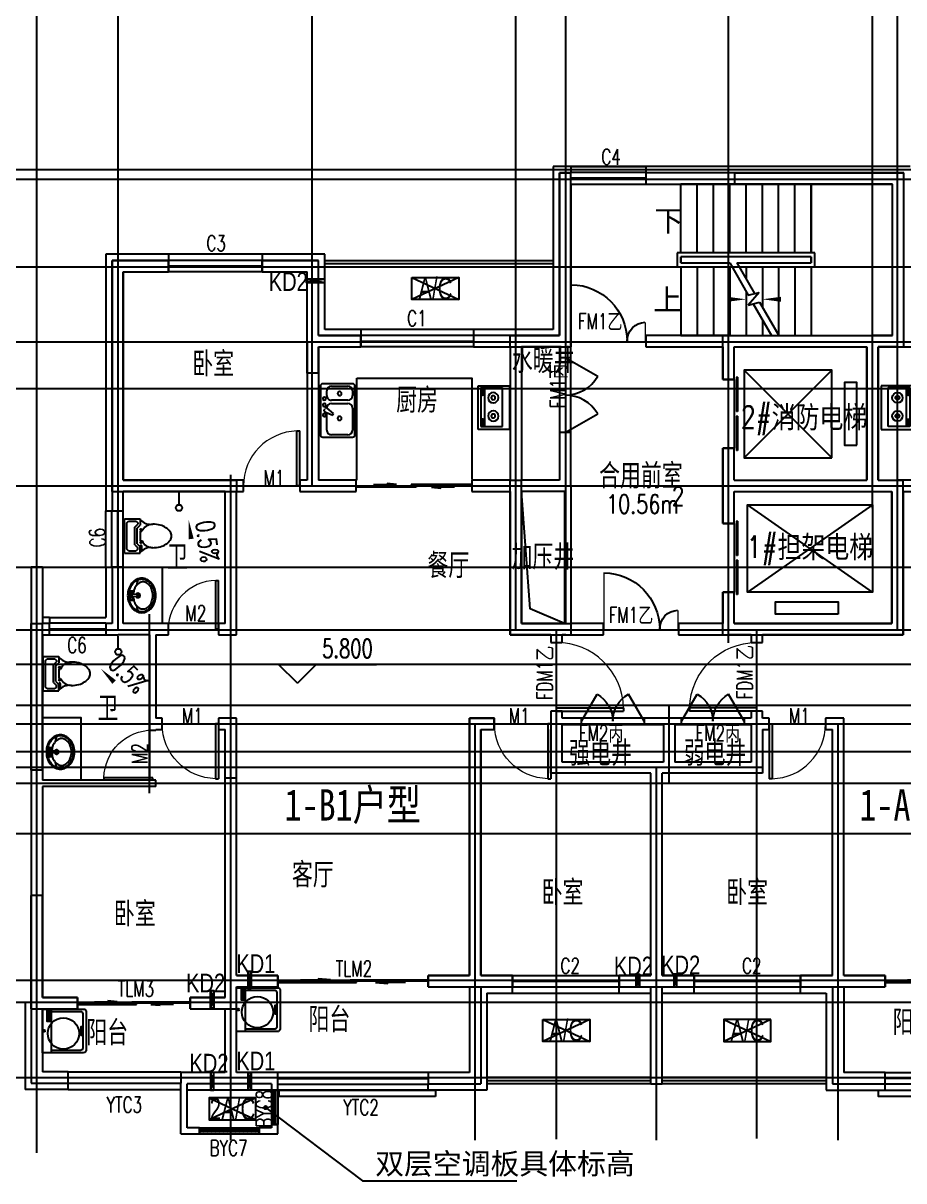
# Model space of a CAD drawing. Header units: metres. Extents: x -2059701 to -1976317, y -1316185 to -1264697.
# Drawn here: x -2013789 to -1999719, y -1301675 to -1283186 of the extents above; entities that cross this region are included whole.
import ezdxf
from ezdxf.enums import TextEntityAlignment as Align

# ---------------------------------------------------------------- set-up
doc = ezdxf.new("R2010")
doc.units = ezdxf.units.M
for name, color, linetype in [('A-ANNO-IDEN-TEXT', 7, 'Continuous'), ('A-ANNO-TEXT', 7, 'Continuous'), ('A-FLOR-HRAL', 7, 'Continuous'), ('A-FLOR-IDEN', 7, 'Continuous'), ('A-FLOR-SPCL', 7, 'Continuous'), ('DIM_ELEV', 7, 'Continuous'), ('DIM_LEAD', 7, 'Continuous'), ('DIM_SYMB', 7, 'Continuous'), ('DOTE', 7, 'Continuous'), ('PUB_TEXT', 7, 'Continuous'), ('STAIR', 7, 'Continuous'), ('SURFACE', 7, 'Continuous'), ('WALL', 7, 'Continuous'), ('WINDOW', 7, 'Continuous'), ('门窗编号', 7, 'Continuous')]:
    doc.layers.add(name, color=color, linetype=linetype)
doc.styles.add('_HZTXT', font='txt.shx')
doc.styles.add('_TCH_AXIS', font='COMPLEX')
doc.styles.add('_TCH_DIM', font='SIMPLEX')
doc.styles.add('dly', font='txt.shx')
doc.styles.add('ROS', font='ros.shx')
doc.styles.add('黑体', font='simhei.ttf')

# ---------------------------------------------------------------- blocks, each defined once
blk = doc.blocks.new('A$C64C607FF')
at = {"layer": 'A-FLOR-SPCL'}
for p, q in [((0, 275), (251, 275)), ((0, -275), (0, 275)), ((37, 212), (62, 237)), ((37, -212), (37, 212)), ((62, 237), (188, 237)), ((163, 140), (213, 190)), ((188, 237), (213, 212)), ((213, 212), (213, 190)), ((251, 275), (251, 175)), ((163, -140), (163, 140)), ((201, 125), (251, 175)), ((201, -125), (201, 125)), ((251, 75), (279, 75)), ((251, 75), (251, -75)), ((163, -140), (213, -190)), ((201, -125), (251, -175)), ((251, -75), (279, -75)), ((251, -275), (251, -162)), ((276, -225), (276, -162)), ((0, -275), (251, -275)), ((62, -237), (37, -212)), ((62, -237), (188, -237)), ((213, -212), (188, -237)), ((213, -212), (213, -190)), ((251, -225), (276, -225))]:
    blk.add_line(p, q, dxfattribs=at)
blk.add_lwpolyline([(450, -187, 0.063415), (570, -172, 0.076468), (662, -132, 0.107136), (730, -66, 0.147373), (750, 0, 0.147373), (730, 66, 0.107136), (662, 132, 0.076468), (570, 172, 0.063415), (450, 187, 0.063415)], format="xyb", dxfattribs=at)
for centre in [(263, 100), (263, -100)]:
    blk.add_circle(centre, 12.5, dxfattribs=at)
for centre, radius, start, end in [((420, 410), 225, 221.089, 277.7989), ((450, 0), 187, 90, 156.4218), ((263, -162), 12.5, 0, 180), ((450, 0), 187, 203.5782, 270), ((420, -410), 225, 82.2011, 138.911)]:
    blk.add_arc(centre, radius, start, end, dxfattribs=at)
blk = doc.blocks.new('A$C09BB3BC1')
at = {"layer": 'A-FLOR-SPCL'}
blk.add_line((0, 200), (0, 0), dxfattribs=at)
blk.add_circle((0, 250), 50, dxfattribs=at)
blk = doc.blocks.new('A$C48D17288')
at = {"layer": 'A-FLOR-SPCL'}
for p, q in [((0, 0), (0, 700)), ((0, 700), (500, 700)), ((456, 649), (113, 649)), ((113, 649), (113, 27)), ((400, 27), (400, 649)), ((423, 624), (434, 624)), ((448, 607), (432, 607)), ((432, 607), (432, 543)), ((448, 543), (448, 607)), ((456, 27), (456, 649)), ((500, 700), (500, 0)), ((422, 532), (434, 532)), ((432, 543), (448, 543)), ((500, 0), (0, 0)), ((113, 27), (456, 27)), ((422, 59), (434, 59)), ((423, 151), (434, 151)), ((432, 134), (432, 70)), ((448, 134), (432, 134)), ((432, 70), (448, 70)), ((448, 70), (448, 134))]:
    blk.add_line(p, q, dxfattribs=at)
for points in [[(423, 624, 0.259034), (420, 622, 0.076276), (415, 610, 0.036515), (412, 597, 0.026615), (411, 578, 0.026615), (412, 559, 0.036515), (415, 546, 0.076276), (420, 534, 0.259034), (423, 532, 0.078462), (424, 532, 0.056762)], [(434, 624, 0.259034), (430, 622, 0.076276), (425, 610, 0.036515), (423, 597, 0.026615), (422, 578, 0.026615), (423, 559, 0.036515), (425, 546, 0.076276), (430, 534, 0.259034), (434, 532, 0.259034), (437, 534, 0.056762), (441, 543, 0.036515)], [(443, 607, 0.008736), (442, 610, 0.076276), (437, 622, 0.259034), (434, 624, 0.259034)], [(423, 151, 0.259034), (420, 149, 0.076276), (415, 137, 0.036515), (412, 124, 0.026615), (411, 105, 0.026615), (412, 86, 0.036515), (415, 73, 0.076276), (420, 61, 0.259034), (423, 59, 0.078462), (424, 59, 0.056762)], [(434, 151, 0.259034), (430, 149, 0.076276), (425, 137, 0.036515), (423, 124, 0.026615), (422, 105, 0.026615), (423, 86, 0.036515), (425, 73, 0.076276), (430, 61, 0.259034), (434, 59, 0.259034), (437, 61, 0.056762), (441, 70, 0.036515)], [(443, 134, 0.008736), (442, 137, 0.076276), (437, 149, 0.259034), (434, 151, 0.259034)]]:
    blk.add_lwpolyline(points, format="xyb", dxfattribs=at)
for centre, radius, start, end in [((259, 484), 82.5, 270, 269.036), ((259, 484), 31.6, 270, 269.3468), ((259, 192), 82.5, 90.964, 90), ((259, 192), 31.6, 90.6532, 90)]:
    blk.add_arc(centre, radius, start, end, dxfattribs=at)
blk = doc.blocks.new('A$C2DEF7CDB')
at = {"layer": 'A-FLOR-SPCL'}
for p, q in [((-425, 513), (-425, 37)), ((388, 550), (-388, 550)), ((-388, 175), (-388, 438)), ((-313, 513), (-238, 513)), ((-163, 438), (-163, 175)), ((-113, 175), (-113, 438)), ((-38, 513), (313, 513)), ((388, 438), (388, 175)), ((425, 37), (425, 513)), ((51, 211), (-35, 107)), ((25, 72), (73, 198)), ((73, 198), (51, 211)), ((-238, 100), (-313, 100)), ((-11, 59), (-28, 69)), ((313, 100), (36, 100)), ((-388, 0), (388, 0))]:
    blk.add_line(p, q, dxfattribs=at)
for centre, radius, start, end in [((-388, 513), 37.4, 90, 180), ((-313, 438), 74.9, 90, 180), ((-238, 438), 74.9, 0, 90), ((-38, 438), 74.9, 90, 180), ((313, 438), 74.9, 0, 90), ((388, 513), 37.4, 0, 90), ((-269, 306), 31.2, 0, 358.8825), ((126, 306), 31.2, 0, 358.8825), ((-388, 37), 37.4, 180, 270), ((-313, 175), 74.9, 180, 270), ((-238, 175), 74.9, 270, 0), ((-188, 62), 25, 0, 356.9296), ((-38, 175), 74.9, 180, 270), ((-86, 62), 25, 0, 356.9296), ((-16, 91), 25, 140.5377, 240), ((2, 81), 25, 240, 339.4623), ((75, 62), 25, 0, 356.9296), ((313, 175), 74.9, 270, 0), ((388, 37), 37.4, 270, 0)]:
    blk.add_arc(centre, radius, start, end, dxfattribs=at)
blk = doc.blocks.new('A$C2E946E6E')
at = {"layer": 'A-FLOR-SPCL'}
blk.add_line((145, 0), (145, 700), dxfattribs=at)
blk.add_lwpolyline([(700, 650), (700, 50, -0.414214), (650, 0), (0, 0), (0, 700), (650, 700, -0.414214)], format="xyb", close=True, dxfattribs=at)
for points in [[(72, 678), (72, 507), (120, 507), (120, 678)], [(110, 636), (110, 664), (80, 664), (80, 636)], [(86, 594), (86, 608), (99, 608), (99, 594)], [(86, 568), (86, 582), (99, 582), (99, 568)], [(86, 544), (86, 557), (99, 557), (99, 544)], [(86, 518), (86, 532), (99, 532), (99, 518)]]:
    blk.add_lwpolyline(points, close=True, dxfattribs=at)
blk.add_lwpolyline([(145, 662), (605, 662, -0.414214), (645, 622), (645, 78, -0.414214), (605, 38), (145, 38)], format="xyb", dxfattribs=at)
blk.add_lwpolyline([(645, 279), (618, 279), (618, 350), (618, 421), (645, 421)], dxfattribs=at)
blk.add_circle((25, 350), 16, dxfattribs=at)
blk = doc.blocks.new('ktg')
at = {"layer": 'A-FLOR-SPCL'}
for p, q in [((0, 280), (50, 0)), ((50, 280), (0, 0))]:
    blk.add_line(p, q, dxfattribs=at)
blk.add_lwpolyline([(50, 0), (0, 0), (0, 280), (50, 280)], close=True, dxfattribs=at)
blk = doc.blocks.new('bzc1')
at = {"layer": 'WALL', "color": 2}
for p, q in [((43990, 11950), (43990, 14550)), ((43990, 14550), (44170, 14550)), ((44170, 11770), (44170, 14550)), ((46790, 14550), (49490, 14550)), ((46790, 14370), (46790, 14550)), ((49490, 11770), (49490, 14550)), ((46790, 14370), (49310, 14370)), ((49310, 11950), (49310, 14370)), ((36840, 13150), (37740, 13150)), ((36840, 9460), (36840, 13150)), ((37740, 13150), (37740, 12970)), ((39240, 13150), (40140, 13150)), ((39240, 12970), (39240, 13150)), ((40140, 11950), (40140, 13150)), ((37020, 12970), (37740, 12970)), ((37020, 9640), (37020, 12970)), ((39240, 12970), (39960, 12970)), ((39960, 11950), (39960, 12970)), ((39960, 11350), (39960, 11950)), ((40140, 11950), (40815, 11950)), ((40815, 11950), (40815, 11770)), ((43200, 11950), (43990, 11950)), ((43200, 11770), (43200, 11950)), ((46600, 11950), (48900, 11950)), ((46600, 11250), (46600, 11950)), ((48900, 11950), (49310, 11950)), ((40140, 11770), (40815, 11770)), ((40140, 11350), (40140, 11770)), ((43200, 11770), (44170, 11770)), ((46780, 11770), (48900, 11770)), ((46780, 11250), (46780, 11770)), ((48900, 9640), (48900, 11770)), ((49080, 11770), (49490, 11770)), ((49080, 9640), (49080, 11770)), ((40140, 11350), (39960, 11350)), ((46780, 11250), (46600, 11250)), ((46600, 9640), (46600, 10150)), ((46600, 10150), (46780, 10150)), ((46780, 9640), (46780, 10150)), ((37020, 9640), (38830, 9640)), ((38830, 9640), (38830, 9460)), ((43200, 7170), (43200, 9640)), ((43200, 9640), (43380, 9640)), ((43380, 7350), (43380, 9640)), ((46600, 8950), (46600, 9640)), ((46780, 9640), (48900, 9640)), ((49080, 9640), (49480, 9640)), ((49480, 7170), (49480, 9640)), ((36840, 9460), (38830, 9460)), ((46780, 9460), (48900, 9460)), ((46780, 8950), (46780, 9460)), ((48900, 9460), (49300, 9460)), ((49300, 7350), (49300, 9460)), ((46780, 8950), (46600, 8950)), ((46600, 7170), (46600, 7850)), ((46600, 7850), (46780, 7850)), ((46780, 7350), (46780, 7850)), ((35550, 5010), (35550, 7350)), ((35550, 7350), (35730, 7350)), ((35730, 5010), (35730, 7350)), ((43380, 7350), (44170, 7350)), ((44170, 7350), (44170, 7170)), ((46780, 7350), (49300, 7350)), ((43200, 7170), (44170, 7170)), ((46600, 7170), (49480, 7170)), ((42550, 5840), (42940, 5840)), ((42550, 1730), (42550, 5840)), ((42940, 5840), (42940, 5660)), ((42730, 5660), (42940, 5660)), ((42730, 1730), (42730, 5660)), ((35730, 5010), (35550, 5010)), ((38650, 1730), (38650, 4890)), ((38650, 4890), (38830, 4890)), ((38830, 1730), (38830, 4890)), ((45450, 1730), (45450, 4000)), ((45450, 4000), (45630, 4000)), ((45630, 1730), (45630, 4000)), ((48350, 1730), (48350, 4000)), ((48350, 4000), (48530, 4000)), ((48530, 1730), (48530, 4000)), ((35550, 1200), (35550, 3010)), ((35730, 3010), (35550, 3010)), ((35730, 1380), (35730, 3010)), ((38650, 1380), (38650, 1730)), ((38830, 1730), (39490, 1730)), ((39490, 1730), (39490, 1550)), ((41890, 1730), (42550, 1730)), ((41890, 1550), (41890, 1730)), ((42730, 1730), (43240, 1730)), ((43240, 1730), (43240, 1550)), ((44940, 1730), (45450, 1730)), ((44940, 1550), (44940, 1730)), ((45630, 1730), (46140, 1730)), ((46140, 1730), (46140, 1550)), ((47840, 1730), (48350, 1730)), ((47840, 1550), (47840, 1730)), ((48530, 1730), (49190, 1730)), ((49190, 1730), (49190, 1550)), ((38830, 1200), (38830, 1550)), ((38830, 1550), (39490, 1550)), ((41890, 1550), (43240, 1550)), ((44940, 1550), (45450, 1550)), ((45450, 1550), (46140, 1550)), ((47840, 1550), (48530, 1550)), ((48530, 1550), (49190, 1550)), ((35730, 1380), (36290, 1380)), ((36290, 1380), (36290, 1200)), ((38090, 1380), (38650, 1380)), ((38090, 1200), (38090, 1380)), ((35550, 1200), (36290, 1200)), ((38090, 1200), (38830, 1200))]:
    blk.add_line(p, q, dxfattribs=at)
blk = doc.blocks.new('$TCHSYS$WIN2D')
for p, q in [((-0.5, 0.5), (0.5, 0.5)), ((0.5, 0.1667), (-0.5, 0.1667)), ((0.5, -0.1667), (-0.5, -0.1667)), ((-0.5, -0.5), (0.5, -0.5))]:
    blk.add_line(p, q)
blk = doc.blocks.new('$DorLib2D$00000001')
for p, q in [((0.45, 0.975), (0.5, 0.975)), ((0.45, 0), (0.45, 0.975)), ((0.5, 0), (0.5, 0.975)), ((0.5, 0), (0.45, 0))]:
    blk.add_line(p, q)
at = {"lineweight": 13}
blk.add_arc((0.475, 0), 0.975, 91.4693, 180, dxfattribs=at)
blk = doc.blocks.new('$DorLib2D$00000127')
at = {"color": 0, "linetype": 'Continuous'}
for p, q in [((-0.033, 0.795, -93.75), (-0.533, 0.795, -93.75)), ((-0.533, 0.795, -93.75), (-0.533, 0.69, -93.75)), ((-0.033, 0.69, -93.75), (-0.533, 0.69, -93.75)), ((-0.033, 0.795, -93.75), (-0.033, 0.69, -93.75)), ((0.033, 0.795, -93.75), (0.033, 0.69, -93.75)), ((0.533, 0.795, -93.75), (0.033, 0.795, -93.75)), ((0.533, 0.69, -93.75), (0.033, 0.69, -93.75)), ((0.533, 0.795, -93.75), (0.533, 0.69, -93.75)), ((0.5, 0.5, -93.75), (-0.5, 0.5, -93.75))]:
    blk.add_line(p, q, dxfattribs=at)
blk = doc.blocks.new('$DorLib2D$00000226')
at = {"color": 0, "const_width": 0.0182}
for points in [[(0.492, -0.001), (0.492, 0.753)], [(-0.492, 0), (-0.492, 0.253)]]:
    blk.add_lwpolyline(points, dxfattribs=at)
at = {"color": 0}
for centre, radius, start, end in [((0.505, -0.002), 0.755, 90.9833, 179.7238), ((-0.501, 0.003), 0.251, 359.7899, 87.9151)]:
    blk.add_arc(centre, radius, start, end, dxfattribs=at)
blk = doc.blocks.new('$DorLib2D$00000131')
at = {"color": 0, "linetype": 'Continuous'}
for p, q in [((0.15, 0.125), (0.2319, 0.1973)), ((0.2319, 0.1973), (0.2319, 0.125)), ((-0.5, 0.125), (-0.5, 0)), ((0.0192, 0.125), (-0.5, 0.125)), ((0.0192, 0), (0.0192, 0.125)), ((0.35, 0.125), (0.15, 0.125)), ((-0.5, 0), (0.0192, 0)), ((-0.024, 0), (0.5, 0)), ((-0.024, -0.125), (-0.024, 0)), ((0.5, 0), (0.5, -0.125)), ((-0.35, -0.125), (-0.15, -0.125)), ((-0.2319, -0.1973), (-0.2319, -0.125)), ((-0.15, -0.125), (-0.2319, -0.1973)), ((0.5, -0.125), (-0.024, -0.125))]:
    blk.add_line(p, q, dxfattribs=at)
blk = doc.blocks.new('$DorLib2D$00000231')
at = {"color": 0}
for p, q in [((-0.5, 0), (-0.25, 0.433)), ((0.5, 0), (0.25, 0.433))]:
    blk.add_line(p, q, dxfattribs=at)
for centre, start, end in [((-0.5, 0), 0, 60), ((0.5, 0), 120, 180)]:
    blk.add_arc(centre, 0.5, start, end, dxfattribs=at)
blk = doc.blocks.new('$WINLIB2D$00000039')
at = {"color": 0}
for points in [[(-0.5, 0.5), (-0.5, -0.5)], [(0.5, 0.5), (-0.5, 0.5)], [(0.5, -0.5), (0.5, 0.5)], [(-0.5, 0.167), (0.5, 0.167)], [(-0.452, -0.167), (-0.5, 0.084)], [(-0.384, -0.167), (-0.448, 0.167)], [(-0.316, -0.167), (-0.38, 0.167)], [(-0.248, -0.167), (-0.312, 0.167)], [(-0.18, -0.167), (-0.244, 0.167)], [(-0.112, -0.167), (-0.176, 0.167)], [(-0.044, -0.167), (-0.108, 0.167)], [(0.024, -0.167), (-0.04, 0.167)], [(0.092, -0.167), (0.028, 0.167)], [(0.16, -0.167), (0.096, 0.167)], [(0.228, -0.167), (0.164, 0.167)], [(0.296, -0.167), (0.232, 0.167)], [(0.364, -0.167), (0.3, 0.167)], [(0.432, -0.167), (0.368, 0.167)], [(0.5, -0.167), (0.436, 0.167)], [(-0.5, -0.167), (0.5, -0.167)], [(0.5, -0.5), (-0.5, -0.5)]]:
    blk.add_lwpolyline(points, dxfattribs=at)
blk = doc.blocks.new('$plan$00001629')
for p, q in [((-252, -170), (-172, -150)), ((-75, -35), (-75, -85)), ((-75, -35), (75, -35)), ((-75, -85), (-21, -85)), ((-16, -146), (-25, -35)), ((16, -146), (25, -35)), ((21, -85), (75, -85)), ((75, -35), (75, -85)), ((172, -150), (252, -170))]:
    blk.add_line(p, q)
for centre, radius in [((-50, -60), 20), ((1, -60), 10), ((50, -60), 20)]:
    blk.add_circle(centre, radius)
for centre, radius, start, end in [((0, -340), 340, 90, 108.7907), ((0, -340), 340, 71.2093, 90), ((-90, -230), 190, 153.24, 180), ((-90, -230), 173, 153.24, 180), ((-46, -252), 239, 129.4007, 153.24), ((-46, -252), 222, 129.4007, 153.24), ((-53, -278), 174, 126.0274, 150.3366), ((-18, -286), 283, 108.7907, 129.4007), ((-18, -286), 266, 108.7907, 129.4007), ((-21, -322), 229, 106.7647, 126.0274), ((0, -340), 323, 90, 108.7907), ((0, -391), 301, 93.9271, 106.7647), ((0, -170), 35, 118.7783, 61.2217), ((0, -170), 25, 129.0728, 50.9272), ((0, -146), 16.3, 180, 0), ((0, -340), 323, 71.2093, 90), ((0, -391), 301, 73.2353, 86.0729), ((21, -322), 229, 53.9726, 73.2353), ((18, -286), 266, 50.5993, 71.2093), ((18, -286), 283, 50.5993, 71.2093), ((53, -278), 174, 29.6634, 53.9726), ((46, -252), 222, 26.76, 50.5993), ((46, -252), 239, 26.76, 50.5993), ((90, -230), 173, 0, 26.76), ((90, -230), 190, 0, 26.76), ((-90, -230), 190, 180, 206.76), ((-90, -230), 173, 180, 206.76), ((-46, -208), 239, 206.76, 230.5993), ((-46, -208), 222, 206.76, 230.5993), ((-102, -250), 118, 150.3366, 180), ((-102, -250), 118, 180, 209.6634), ((-53, -222), 174, 209.6634, 233.9726), ((-21, -178), 229, 233.9726, 253.2353), ((21, -178), 229, 286.7647, 306.0274), ((53, -222), 174, 306.0274, 330.3366), ((46, -208), 222, 309.4007, 333.24), ((46, -208), 239, 309.4007, 333.24), ((102, -250), 118, 0, 29.6634), ((102, -250), 118, 330.3366, 0), ((90, -230), 173, 333.24, 0), ((90, -230), 190, 333.24, 0), ((-18, -174), 283, 230.5993, 251.2093), ((-18, -174), 266, 230.5993, 251.2093), ((0, -120), 340, 251.2093, 270), ((0, -120), 323, 251.2093, 270), ((0, -109), 301, 253.2353, 270), ((0, -109), 301, 270, 286.7647), ((0, -120), 323, 270, 288.7907), ((0, -120), 340, 270, 288.7907), ((18, -174), 266, 288.7907, 309.4007), ((18, -174), 283, 288.7907, 309.4007)]:
    blk.add_arc(centre, radius, start, end)

msp = doc.modelspace()

# ---------------------------------------------------------------- linework, layer by layer
for p, q in [((-1999619, -1285476), (-2005319, -1285476)), ((-2008969, -1286976), (-2005319, -1286976)), ((-2000869, -1288726), (-2002269, -1290126)), ((-2000869, -1290126), (-2002269, -1288726)), ((-2000219, -1292276), (-2002219, -1290876)), ((-2000219, -1290876), (-2002219, -1292276)), ((-2003759, -1300126), (-2006379, -1300126)), ((-2000959, -1300126), (-2003579, -1300126))]:
    msp.add_line(p, q)
for points in [[(-2000869, -1290126), (-2000869, -1288726), (-2002269, -1288726), (-2002269, -1290126)], [(-2000469, -1289926), (-2000469, -1288926), (-2000669, -1288926), (-2000669, -1289926)], [(-2000219, -1290876), (-2000219, -1292276), (-2002219, -1292276), (-2002219, -1290876)], [(-2000769, -1292626), (-2001769, -1292626), (-2001769, -1292426), (-2000769, -1292426)], [(-2007200, -1300326), (-2009700, -1300326), (-2009700, -1300226), (-2007200, -1300226)], [(-1997626, -1300326), (-2000126, -1300326), (-2000126, -1300226), (-1997626, -1300226)]]:
    msp.add_lwpolyline(points, close=True)
msp.add_lwpolyline([(-2005139, -1292776), (-2005688, -1292540), (-2005829, -1290666)])
at = {"layer": 'A-FLOR-HRAL'}
for p, q in [((-2008969, -1287026), (-2005319, -1287026)), ((-2008969, -1287076), (-2005319, -1287076)), ((-2003759, -1300026), (-2006379, -1300026)), ((-2003759, -1300076), (-2006379, -1300076)), ((-2000959, -1300026), (-2003579, -1300026)), ((-2000959, -1300076), (-2003579, -1300076))]:
    msp.add_line(p, q, dxfattribs=at)
at = {"layer": 'A-FLOR-SPCL'}
for p, q in [((-2009269, -1287276), (-2008969, -1287326)), ((-2008969, -1287276), (-2009269, -1287326)), ((-2006827, -1287250), (-2007577, -1287600)), ((-2007577, -1287250), (-2006827, -1287600)), ((-2008459, -1290486), (-2008459, -1288856)), ((-2003944, -1298376), (-2003994, -1298576)), ((-2003994, -1298376), (-2003944, -1298576)), ((-2003394, -1298376), (-2003344, -1298576)), ((-2003344, -1298376), (-2003394, -1298576)), ((-2004738, -1299097), (-2005488, -1299447)), ((-2005488, -1299097), (-2004738, -1299447)), ((-2004738, -1299097), (-2005488, -1299447)), ((-2005488, -1299097), (-2004738, -1299447)), ((-2002594, -1299097), (-2001844, -1299447)), ((-2001844, -1299097), (-2002594, -1299447)), ((-2002594, -1299097), (-2001844, -1299447)), ((-2001844, -1299097), (-2002594, -1299447)), ((-2010744, -1299946), (-2010794, -1300226)), ((-2010794, -1299946), (-2010744, -1300226)), ((-2010819, -1300351), (-2010069, -1300701)), ((-2010069, -1300351), (-2010819, -1300701))]:
    msp.add_line(p, q, dxfattribs=at)
for points in [[(-2008969, -1287276), (-2009269, -1287276), (-2009269, -1287326), (-2008969, -1287326)], [(-2007577, -1287250), (-2006827, -1287250), (-2006827, -1287600), (-2007577, -1287600)], [(-2003994, -1298376), (-2003944, -1298376), (-2003944, -1298576), (-2003994, -1298576)], [(-2003344, -1298376), (-2003394, -1298376), (-2003394, -1298576), (-2003344, -1298576)], [(-2005488, -1299097), (-2004738, -1299097), (-2004738, -1299447), (-2005488, -1299447)], [(-2005488, -1299097), (-2004738, -1299097), (-2004738, -1299447), (-2005488, -1299447)], [(-2001844, -1299097), (-2002594, -1299097), (-2002594, -1299447), (-2001844, -1299447)], [(-2001844, -1299097), (-2002594, -1299097), (-2002594, -1299447), (-2001844, -1299447)], [(-2010794, -1300226), (-2010744, -1300226), (-2010744, -1299946), (-2010794, -1299946)], [(-2010069, -1300351), (-2010819, -1300351), (-2010819, -1300701), (-2010069, -1300701)]]:
    msp.add_lwpolyline(points, close=True, dxfattribs=at)
for points in [[(-2008459, -1288856), (-2006619, -1288856), (-2006619, -1290476)], [(-2012169, -1291876), (-2011569, -1291876), (-2011569, -1292776)], [(-2013469, -1294276), (-2012869, -1294276), (-2012869, -1295276)]]:
    msp.add_lwpolyline(points, dxfattribs=at)
for centre in [(-2010046, -1298981), (-2013146, -1299321)]:
    msp.add_circle(centre, 250, dxfattribs=at)
at = {"layer": 'DIM_ELEV'}
for p, q in [((-2009407, -1293726), (-2009707, -1293426)), ((-2009707, -1293426), (-2008142, -1293426)), ((-2009407, -1293726), (-2009107, -1293426))]:
    msp.add_line(p, q, dxfattribs=at)
at = {"layer": 'DIM_LEAD'}
for p, q in [((-2009916, -1300506), (-2008368, -1301675)), ((-2008368, -1301675), (-2005900, -1301675))]:
    msp.add_line(p, q, dxfattribs=at)
at = {"layer": 'DIM_LEAD', "const_width": 40}
msp.add_lwpolyline([(-2009932, -1300494, 1), (-2009900, -1300518, 1)], format="xyb", close=True, dxfattribs=at)
at = {"layer": 'DIM_SYMB'}
for points in [[(-2003409, -1286336, 0, 0, 0), (-2000549, -1286336, 0, 0, 0), (-2000549, -1287596, 0, 0, 0), (-2001979, -1287596, 0, 80, 0), (-2001679, -1287596, 0, 0, 0)], [(-2003409, -1287596, 0, 0, 0), (-2002239, -1287596, 0, 80, 0), (-2002539, -1287596, 0, 0, 0)], [(-2011046, -1291876, 0, 0, 0), (-2011142, -1291127, 0, 80, 0), (-2011104, -1291424, 0, 0, 0)], [(-2012027, -1294019, 0, 0, 0), (-2012547, -1293497, 0, 80, 0), (-2012335, -1293710, 0, 0, 0)]]:
    msp.add_lwpolyline(points, format="xyseb", dxfattribs=at)
at = {"layer": 'DOTE'}
for p, q in [((-2013569, -1301226), (-2013569, -1281777)), ((-2012269, -1292876), (-2012269, -1281777)), ((-2009169, -1290576), (-2009169, -1281777)), ((-2005919, -1292876), (-2005919, -1281777)), ((-2005119, -1292776), (-2005119, -1281777)), ((-2002519, -1293083), (-2002519, -1281777)), ((-2000219, -1290931), (-2000219, -1281777)), ((-1999819, -1292876), (-1999819, -1281777)), ((-1999819, -1292776), (-1999819, -1281777)), ((-1992581, -1285526), (-2050109, -1285526)), ((-2050109, -1285676), (-1992581, -1285676)), ((-2050109, -1287076), (-1992581, -1287076)), ((-2050109, -1288276), (-1992581, -1288276)), ((-1992581, -1289026), (-2050109, -1289026)), ((-2010469, -1301026), (-2010469, -1290402)), ((-2050109, -1290576), (-1992581, -1290576)), ((-2050109, -1291876), (-1992581, -1291876)), ((-2011769, -1295481), (-2011769, -1292626)), ((-2050109, -1292876), (-1992581, -1292876)), ((-2005269, -1301008), (-2005269, -1292876)), ((-2002069, -1301000), (-2002069, -1292876)), ((-1992581, -1293426), (-2050109, -1293426)), ((-2050109, -1294076), (-1992581, -1294076)), ((-2003469, -1295326), (-2003469, -1294076)), ((-2050109, -1294376), (-1992581, -1294376)), ((-2006569, -1301026), (-2006569, -1294376)), ((-2000769, -1301026), (-2000769, -1294376)), ((-1992581, -1294826), (-2050109, -1294826)), ((-2001979, -1295076), (-2050109, -1295076)), ((-2003669, -1301026), (-2003669, -1295076)), ((-2050109, -1295326), (-1992581, -1295326)), ((-2050109, -1296126), (-1992581, -1296126)), ((-1992581, -1298476), (-2050109, -1298476)), ((-1992581, -1298826), (-2050109, -1298826)), ((-2050109, -1300026), (-1992581, -1300026))]:
    msp.add_line(p, q, dxfattribs=at)
at = {"layer": 'STAIR'}
for p, q in [((-2001199, -1285756), (-2003279, -1285756)), ((-2003279, -1286856), (-2003279, -1285756)), ((-2003019, -1286856), (-2003019, -1285756)), ((-2002759, -1286856), (-2002759, -1285756)), ((-2002499, -1286856), (-2002499, -1285756)), ((-2002239, -1286856), (-2002239, -1285756)), ((-2001979, -1286856), (-2001979, -1285756)), ((-2001719, -1286856), (-2001719, -1285756)), ((-2001459, -1286856), (-2001459, -1285756)), ((-2001199, -1286856), (-2001199, -1285756)), ((-1999899, -1285756), (-2001199, -1285756)), ((-2001199, -1285756), (-2001199, -1286856)), ((-1999899, -1288176), (-1999899, -1285756)), ((-2003339, -1286856), (-2003339, -1287076)), ((-2001139, -1286856), (-2003339, -1286856)), ((-2001199, -1286916), (-2003279, -1286916)), ((-2003279, -1286916), (-2003279, -1287016)), ((-2001199, -1286916), (-2003279, -1286916)), ((-2003279, -1287016), (-2003279, -1286916)), ((-2003279, -1287016), (-2002501, -1287016)), ((-2003279, -1287016), (-2002501, -1287016)), ((-2002501, -1287016), (-2002204, -1287532)), ((-2002386, -1287016), (-2001199, -1287016)), ((-2002386, -1287016), (-2002104, -1287505)), ((-2002386, -1287016), (-2001199, -1287016)), ((-2001199, -1287016), (-2001199, -1286916)), ((-2001199, -1286916), (-2001199, -1287016)), ((-2001139, -1287076), (-2001139, -1286856)), ((-2003339, -1287076), (-2002467, -1287076)), ((-2003279, -1287076), (-2003279, -1288176)), ((-2003019, -1287076), (-2003019, -1288176)), ((-2002759, -1287076), (-2002759, -1288176)), ((-2002499, -1287076), (-2002499, -1288176)), ((-2002351, -1287076), (-2001139, -1287076)), ((-2002239, -1287076), (-2002239, -1287271)), ((-2001979, -1287076), (-2001979, -1287721)), ((-2001719, -1287076), (-2001719, -1288171)), ((-2001459, -1287076), (-2001459, -1288176)), ((-2001199, -1287076), (-2001199, -1288176)), ((-2001199, -1287076), (-2001199, -1288176)), ((-2002239, -1287471), (-2002239, -1288176)), ((-2002204, -1287532), (-2002031, -1287485)), ((-2002031, -1287485), (-2002204, -1287691)), ((-2002204, -1287691), (-2002024, -1287643)), ((-2002124, -1287670), (-2001832, -1288176)), ((-2002024, -1287643), (-2001716, -1288176)), ((-2001979, -1287921), (-2001979, -1288176)), ((-2003279, -1288176), (-2001832, -1288176)), ((-2001716, -1288176), (-2001199, -1288176)), ((-2001199, -1288176), (-1999899, -1288176))]:
    msp.add_line(p, q, dxfattribs=at)
at = {"layer": 'SURFACE'}
for p, q in [((-2005039, -1285476), (-2005319, -1285476)), ((-2005319, -1285476), (-2005319, -1288076)), ((-2005039, -1285476), (-2005039, -1285576)), ((-2003839, -1285476), (-2003839, -1285576)), ((-1999619, -1285476), (-2003839, -1285476)), ((-2011469, -1286876), (-2012469, -1286876)), ((-2012469, -1286876), (-2012469, -1290576)), ((-2011469, -1286876), (-2011469, -1286976)), ((-2009969, -1286876), (-2009969, -1286976)), ((-2008969, -1286876), (-2009969, -1286876)), ((-2008969, -1288076), (-2008969, -1286876)), ((-2008394, -1288076), (-2008969, -1288076)), ((-2008394, -1288076), (-2008394, -1288176)), ((-2006594, -1288076), (-2006594, -1288176)), ((-2005919, -1288076), (-2006594, -1288076)), ((-2005319, -1288076), (-2005919, -1288076)), ((-2012469, -1290576), (-2012469, -1290976)), ((-2012469, -1290976), (-2012369, -1290976)), ((-2012469, -1291876), (-2012369, -1291876)), ((-2012469, -1291876), (-2012469, -1292676)), ((-2013369, -1292676), (-2013479, -1292676)), ((-2013369, -1292676), (-2013369, -1292776)), ((-2005969, -1298676), (-2005969, -1298576)), ((-2004269, -1298676), (-2004269, -1298576)), ((-2003069, -1298676), (-2003069, -1298576)), ((-2001369, -1298676), (-2001369, -1298576)), ((-2013759, -1298826), (-2013759, -1300216)), ((-2006379, -1298676), (-2005969, -1298676)), ((-2006379, -1298676), (-2006379, -1300226)), ((-2004269, -1298676), (-2003759, -1298676)), ((-2003579, -1298676), (-2003069, -1298676)), ((-2001369, -1298676), (-2000959, -1298676)), ((-2000959, -1298676), (-2000959, -1300226)), ((-2013069, -1300216), (-2013069, -1300116)), ((-2007319, -1300226), (-2007319, -1300126)), ((-2000019, -1300226), (-2000019, -1300126)), ((-2013069, -1300216), (-2013759, -1300216)), ((-2010469, -1300226), (-2011169, -1300226)), ((-2009819, -1300226), (-2010469, -1300226)), ((-2006379, -1300226), (-2007319, -1300226)), ((-2000959, -1300226), (-2000019, -1300226))]:
    msp.add_line(p, q, dxfattribs=at)
at = {"layer": 'WALL'}
for p, q in [((-2005039, -1285576), (-2005219, -1285576)), ((-2005219, -1285576), (-2005219, -1288176)), ((-2005039, -1285756), (-2005039, -1285576)), ((-1999719, -1285576), (-2003839, -1285576)), ((-2003839, -1285576), (-2003839, -1285756)), ((-2005039, -1285756), (-2005039, -1288176)), ((-2003839, -1285756), (-1999899, -1285756)), ((-1999899, -1288176), (-1999899, -1285756)), ((-2011469, -1286976), (-2012369, -1286976)), ((-2012369, -1286976), (-2012369, -1290576)), ((-2011469, -1287156), (-2011469, -1286976)), ((-2009069, -1286976), (-2009969, -1286976)), ((-2009969, -1286976), (-2009969, -1287156)), ((-2009069, -1288176), (-2009069, -1286976)), ((-2012189, -1287156), (-2011469, -1287156)), ((-2012189, -1287156), (-2012189, -1290486)), ((-2009969, -1287156), (-2009249, -1287156)), ((-2009249, -1288276), (-2009249, -1287156)), ((-2009249, -1288276), (-2009249, -1290486)), ((-2008394, -1288176), (-2009069, -1288176)), ((-2008394, -1288356), (-2008394, -1288176)), ((-2005919, -1288176), (-2006594, -1288176)), ((-2006594, -1288176), (-2006594, -1288356)), ((-2005219, -1288176), (-2005919, -1288176)), ((-2005039, -1288176), (-2005039, -1288356)), ((-2002519, -1288176), (-2003839, -1288176)), ((-2003839, -1288176), (-2003839, -1288356)), ((-2002519, -1288176), (-2000219, -1288176)), ((-1999899, -1288176), (-2000219, -1288176)), ((-2009069, -1288356), (-2008394, -1288356)), ((-2009069, -1288356), (-2009069, -1290486)), ((-2006594, -1288356), (-2006009, -1288356)), ((-2006009, -1288356), (-2006009, -1290486)), ((-2005219, -1288356), (-2005829, -1288356)), ((-2005829, -1288356), (-2005829, -1290486)), ((-2005219, -1288356), (-2005219, -1288526)), ((-2005039, -1288526), (-2005039, -1288356)), ((-2003839, -1288356), (-2002609, -1288356)), ((-2002609, -1288356), (-2002609, -1288876)), ((-2002429, -1288356), (-2000309, -1288356)), ((-2002429, -1288876), (-2002429, -1288356)), ((-2000309, -1288356), (-2000309, -1290486)), ((-2000129, -1288356), (-2000129, -1290486)), ((-1999819, -1288356), (-2000129, -1288356)), ((-1999819, -1288356), (-1999444, -1288356)), ((-2005219, -1288526), (-2005039, -1288526)), ((-2002609, -1288876), (-2002429, -1288876)), ((-2005039, -1289726), (-2005219, -1289726)), ((-2005219, -1289726), (-2005219, -1290486)), ((-2005039, -1290576), (-2005039, -1289726)), ((-2002429, -1289976), (-2002609, -1289976)), ((-2002609, -1289976), (-2002609, -1290576)), ((-2002429, -1290486), (-2002429, -1289976)), ((-2010469, -1290486), (-2012189, -1290486)), ((-2010269, -1290486), (-2010469, -1290486)), ((-2010269, -1290666), (-2010269, -1290486)), ((-2009249, -1290486), (-2009369, -1290486)), ((-2009369, -1290486), (-2009369, -1290666)), ((-2008469, -1290486), (-2009069, -1290486)), ((-2008469, -1290666), (-2008469, -1290486)), ((-2006009, -1290486), (-2006619, -1290486)), ((-2006619, -1290486), (-2006619, -1290666)), ((-2005219, -1290486), (-2005829, -1290486)), ((-2002429, -1290486), (-2000309, -1290486)), ((-2000129, -1290486), (-1999819, -1290486)), ((-1999319, -1290486), (-1999819, -1290486)), ((-2012369, -1290576), (-2012369, -1290976)), ((-2012189, -1290976), (-2012189, -1290666)), ((-2010559, -1290666), (-2012189, -1290666)), ((-2010559, -1292776), (-2010559, -1290666)), ((-2010379, -1290666), (-2010269, -1290666)), ((-2010379, -1292956), (-2010379, -1290666)), ((-2009369, -1290666), (-2009169, -1290666)), ((-2009169, -1290666), (-2008469, -1290666)), ((-2006619, -1290666), (-2006009, -1290666)), ((-2006009, -1290666), (-2006009, -1292956)), ((-2005829, -1290666), (-2005829, -1292776)), ((-2005139, -1290666), (-2005829, -1290666)), ((-2005139, -1290666), (-2005139, -1292776)), ((-2005039, -1290576), (-2005039, -1292776)), ((-2002609, -1290576), (-2002609, -1291176)), ((-2002429, -1290666), (-2000219, -1290666)), ((-2002429, -1291176), (-2002429, -1290666)), ((-2000219, -1290666), (-1999909, -1290666)), ((-1999909, -1290666), (-1999909, -1292776)), ((-1999729, -1290666), (-1999729, -1292956)), ((-1999729, -1290666), (-1999319, -1290666)), ((-2012369, -1290976), (-2012189, -1290976)), ((-2002609, -1291176), (-2002429, -1291176)), ((-2013659, -1291876), (-2013659, -1292876)), ((-2013479, -1291876), (-2013659, -1291876)), ((-2013479, -1291876), (-2013479, -1292776)), ((-2012189, -1291876), (-2012369, -1291876)), ((-2012369, -1291876), (-2012369, -1292776)), ((-2012189, -1292776), (-2012189, -1291876)), ((-2002429, -1292276), (-2002609, -1292276)), ((-2002609, -1292276), (-2002609, -1292776)), ((-2002429, -1292776), (-2002429, -1292276)), ((-2013659, -1292876), (-2013659, -1295326)), ((-2013369, -1292776), (-2013479, -1292776)), ((-2013369, -1292956), (-2013369, -1292776)), ((-2012369, -1292776), (-2012469, -1292776)), ((-2012469, -1292776), (-2012469, -1292956)), ((-2011769, -1292776), (-2012189, -1292776)), ((-2011469, -1292776), (-2011769, -1292776)), ((-2011469, -1292956), (-2011469, -1292776)), ((-2010559, -1292776), (-2010669, -1292776)), ((-2010669, -1292776), (-2010669, -1292956)), ((-2005269, -1292776), (-2005829, -1292776)), ((-2005139, -1292776), (-2005269, -1292776)), ((-2004519, -1292776), (-2005039, -1292776)), ((-2004519, -1292956), (-2004519, -1292776)), ((-2002609, -1292776), (-2003319, -1292776)), ((-2003319, -1292776), (-2003319, -1292956)), ((-2002069, -1292776), (-2002429, -1292776)), ((-1999909, -1292776), (-2002069, -1292776)), ((-2013479, -1292956), (-2013369, -1292956)), ((-2013479, -1292956), (-2013479, -1295276)), ((-2012469, -1292956), (-2012269, -1292956)), ((-2011769, -1292956), (-2012269, -1292956)), ((-2011769, -1292956), (-2011769, -1294376)), ((-2011669, -1292956), (-2011469, -1292956)), ((-2011669, -1292956), (-2011669, -1294286)), ((-2010669, -1292956), (-2010379, -1292956)), ((-2005359, -1292956), (-2006009, -1292956)), ((-2005359, -1292956), (-2005359, -1293076)), ((-2005359, -1293076), (-2005179, -1293076)), ((-2005179, -1293076), (-2005179, -1292956)), ((-2005119, -1292956), (-2005179, -1292956)), ((-2005119, -1292956), (-2004519, -1292956)), ((-2003319, -1292956), (-2002519, -1292956)), ((-2002159, -1292956), (-2002519, -1292956)), ((-2002159, -1292956), (-2002159, -1293076)), ((-2002159, -1293076), (-2001979, -1293076)), ((-2001979, -1293076), (-2001979, -1292956)), ((-1999729, -1292956), (-2001979, -1292956)), ((-2005179, -1294176), (-2005359, -1294176)), ((-2005359, -1294176), (-2005359, -1294286)), ((-2005179, -1294286), (-2005179, -1294176)), ((-2001979, -1294176), (-2002159, -1294176)), ((-2002159, -1294176), (-2002159, -1294286)), ((-2001979, -1294286), (-2001979, -1294176)), ((-2011769, -1294376), (-2011769, -1294476)), ((-2011569, -1294286), (-2011669, -1294286)), ((-2011569, -1294466), (-2011569, -1294286)), ((-2010379, -1294286), (-2010669, -1294286)), ((-2010669, -1294286), (-2010669, -1294466)), ((-2010379, -1298396), (-2010379, -1294286)), ((-2006259, -1294286), (-2006659, -1294286)), ((-2006659, -1294286), (-2006659, -1298396)), ((-2006259, -1294466), (-2006259, -1294286)), ((-2005359, -1294286), (-2005359, -1294466)), ((-2004869, -1294286), (-2005179, -1294286)), ((-2005179, -1294986), (-2005179, -1294386)), ((-2005179, -1294386), (-2004869, -1294386)), ((-2004869, -1294386), (-2004869, -1294286)), ((-2003469, -1294286), (-2003869, -1294286)), ((-2003869, -1294286), (-2003869, -1294386)), ((-2003869, -1294386), (-2003559, -1294386)), ((-2003559, -1294386), (-2003559, -1294986)), ((-2003269, -1294286), (-2003469, -1294286)), ((-2003379, -1294386), (-2003379, -1294986)), ((-2003379, -1294386), (-2003269, -1294386)), ((-2003269, -1294386), (-2003269, -1294286)), ((-2002159, -1294286), (-2002269, -1294286)), ((-2002269, -1294286), (-2002269, -1294386)), ((-2002269, -1294386), (-2002159, -1294386)), ((-2002159, -1294386), (-2002159, -1294986)), ((-2001869, -1294286), (-2001979, -1294286)), ((-2001869, -1294466), (-2001869, -1294286)), ((-2000679, -1294286), (-2000969, -1294286)), ((-2000969, -1294286), (-2000969, -1294466)), ((-2000679, -1298396), (-2000679, -1294286)), ((-2011769, -1294476), (-2011669, -1294476)), ((-2011669, -1294466), (-2011569, -1294466)), ((-2011669, -1294476), (-2011669, -1294466)), ((-2010669, -1294466), (-2010559, -1294466)), ((-2010559, -1298476), (-2010559, -1294466)), ((-2006479, -1294466), (-2006259, -1294466)), ((-2006479, -1294466), (-2006479, -1298396)), ((-2005359, -1295166), (-2005359, -1294466)), ((-2001979, -1294466), (-2001869, -1294466)), ((-2001979, -1294466), (-2001979, -1295166)), ((-2000969, -1294466), (-2000859, -1294466)), ((-2000859, -1298396), (-2000859, -1294466)), ((-2003669, -1294986), (-2005179, -1294986)), ((-2003559, -1294986), (-2003669, -1294986)), ((-2002159, -1294986), (-2003379, -1294986)), ((-2013659, -1295326), (-2013659, -1298826)), ((-2011769, -1295276), (-2013479, -1295276)), ((-2011669, -1295276), (-2011769, -1295276)), ((-2011669, -1295376), (-2011669, -1295276)), ((-2003759, -1295166), (-2005359, -1295166)), ((-2003759, -1298396), (-2003759, -1295166)), ((-2003469, -1295166), (-2003579, -1295166)), ((-2003579, -1298396), (-2003579, -1295166)), ((-2001979, -1295166), (-2003469, -1295166)), ((-2011669, -1295376), (-2013479, -1295376)), ((-2013479, -1295376), (-2013479, -1298746)), ((-2010559, -1298746), (-2010559, -1298476)), ((-2009719, -1298396), (-2010379, -1298396)), ((-2009719, -1298576), (-2009719, -1298396)), ((-2006659, -1298396), (-2007319, -1298396)), ((-2007319, -1298396), (-2007319, -1298576)), ((-2005969, -1298396), (-2006479, -1298396)), ((-2005969, -1298576), (-2005969, -1298396)), ((-2003759, -1298396), (-2004269, -1298396)), ((-2004269, -1298396), (-2004269, -1298576)), ((-2003069, -1298396), (-2003579, -1298396)), ((-2003069, -1298576), (-2003069, -1298396)), ((-2000859, -1298396), (-2001369, -1298396)), ((-2001369, -1298396), (-2001369, -1298576)), ((-2000019, -1298396), (-2000679, -1298396)), ((-2000019, -1298576), (-2000019, -1298396)), ((-2010379, -1298576), (-2009719, -1298576)), ((-2010379, -1298826), (-2010379, -1298576)), ((-2007319, -1298576), (-2006659, -1298576)), ((-2006659, -1298576), (-2006659, -1299946)), ((-2006479, -1298576), (-2005969, -1298576)), ((-2006479, -1298576), (-2006479, -1300126)), ((-2004269, -1298576), (-2003759, -1298576)), ((-2003759, -1300126), (-2003759, -1298576)), ((-2003579, -1298576), (-2003069, -1298576)), ((-2003579, -1300126), (-2003579, -1298576)), ((-2001369, -1298576), (-2000859, -1298576)), ((-2000859, -1298576), (-2000859, -1300126)), ((-2000679, -1298576), (-2000019, -1298576)), ((-2000679, -1298576), (-2000679, -1299946)), ((-2013659, -1298826), (-2013659, -1300116)), ((-2012919, -1298746), (-2013479, -1298746)), ((-2012919, -1298926), (-2012919, -1298746)), ((-2010559, -1298746), (-2011119, -1298746)), ((-2011119, -1298746), (-2011119, -1298926)), ((-2010379, -1299946), (-2010379, -1298826)), ((-2013479, -1298926), (-2012919, -1298926)), ((-2013479, -1298926), (-2013479, -1299936)), ((-2011119, -1298926), (-2010559, -1298926)), ((-2010559, -1299946), (-2010559, -1298926)), ((-2013069, -1299936), (-2013479, -1299936)), ((-2013069, -1300116), (-2013069, -1299936)), ((-2011269, -1299946), (-2011269, -1300116)), ((-2011169, -1299946), (-2011269, -1299946)), ((-2010559, -1299946), (-2011169, -1299946)), ((-2009819, -1299946), (-2010379, -1299946)), ((-2009719, -1299946), (-2009819, -1299946)), ((-2009719, -1300126), (-2009719, -1299946)), ((-2006659, -1299946), (-2007319, -1299946)), ((-2007319, -1299946), (-2007319, -1300126)), ((-2000019, -1299946), (-2000679, -1299946)), ((-2000019, -1300126), (-2000019, -1299946)), ((-2013659, -1300116), (-2013069, -1300116)), ((-2011269, -1300126), (-2011269, -1300116)), ((-2011269, -1300926), (-2011269, -1300126)), ((-2011269, -1300126), (-2011269, -1300126)), ((-2011169, -1300826), (-2011169, -1300126)), ((-2010469, -1300126), (-2011169, -1300126)), ((-2009819, -1300126), (-2010469, -1300126)), ((-2009819, -1300126), (-2009819, -1300226)), ((-2009719, -1300226), (-2009719, -1300126)), ((-2007319, -1300126), (-2006479, -1300126)), ((-2003759, -1300126), (-2003579, -1300126)), ((-2000859, -1300126), (-2000019, -1300126)), ((-2009819, -1300226), (-2009719, -1300226)), ((-2010969, -1300826), (-2011169, -1300826)), ((-2010969, -1300926), (-2010969, -1300826)), ((-2009819, -1300826), (-2010019, -1300826)), ((-2010019, -1300826), (-2010019, -1300926)), ((-2009719, -1300776), (-2009819, -1300776)), ((-2009819, -1300776), (-2009819, -1300826)), ((-2009719, -1300926), (-2009719, -1300776)), ((-2011269, -1300926), (-2010969, -1300926)), ((-2010019, -1300926), (-2009719, -1300926))]:
    msp.add_line(p, q, dxfattribs=at)
at = {"layer": 'WINDOW'}
for p, q in [((-2005219, -1288526), (-2005219, -1289726)), ((-2005039, -1289726), (-2005039, -1288526)), ((-2010669, -1292776), (-2011469, -1292776)), ((-2003869, -1294286), (-2004869, -1294286)), ((-2004869, -1294386), (-2003869, -1294386)), ((-2002269, -1294286), (-2003269, -1294286)), ((-2003269, -1294386), (-2002269, -1294386)), ((-2011769, -1294476), (-2011769, -1295276))]:
    msp.add_line(p, q, dxfattribs=at)

# ---------------------------------------------------------------- block references
at = {"color": 6}
msp.add_blockref('bzc1', (-2049209, -1300126), dxfattribs=at)
at = {"color": 1}
for p in [(-2010194, -1298607), (-2010794, -1298916), (-2010194, -1300226)]:
    msp.add_blockref('ktg', p, dxfattribs=at)
at = {"layer": 'A-FLOR-SPCL'}
for name, p, rotation in [('A$C2DEF7CDB', (-2009039, -1289371), 270), ('A$C48D17288', (-2006019, -1288976), 180), ('A$C09BB3BC1', (-2011298, -1290676), 180), ('A$C09BB3BC1', (-2012269, -1292976), 180)]:
    msp.add_blockref(name, p, dxfattribs=dict(at, rotation=rotation))
at = {"layer": 'A-FLOR-SPCL', "xscale": -1, "rotation": 180}
msp.add_blockref('A$C48D17288', (-2000080, -1288976), dxfattribs=at)
at = {"layer": 'A-FLOR-SPCL'}
for name, p in [('A$C64C607FF', (-2012169, -1291376)), ('A$C64C607FF', (-2013469, -1293576)), ('A$C2E946E6E', (-2010380, -1299291)), ('A$C2E946E6E', (-2013480, -1299631))]:
    msp.add_blockref(name, p, dxfattribs=at)
at = {"layer": 'A-FLOR-SPCL', "xscale": 0.9821428571077286, "yscale": 0.9782608695225493, "rotation": 90.00000000000001}
for p in [(-2012119, -1292326), (-2013419, -1294826)]:
    msp.add_blockref('$plan$00001629', p, dxfattribs=at)
at = {"layer": 'WINDOW'}
for name, p, xscale, yscale, zscale, rotation in [('$TCHSYS$WIN2D', (-2004439, -1285616), -1200, 280, -1200, 180), ('$TCHSYS$WIN2D', (-2010719, -1287016), 1500, 280, 1500, 180), ('$DorLib2D$00000226', (-2004439, -1288266), 1200, -1200, 1200, 180), ('$TCHSYS$WIN2D', (-2007494, -1288216), 1800, 280, 1800, 180), ('$DorLib2D$00000231', (-2005129, -1289126), 1200, 1200, 1200, 270), ('$DorLib2D$00000127', (-2002519, -1289426), 1100, -180, 1100, 90), ('$DorLib2D$00000001', (-2009819, -1290576), -900, -900, -900, 180), ('$DorLib2D$00000131', (-2007544, -1290576), -1850, 180, -1850, 180), ('$TCHSYS$WIN2D', (-2012329, -1291426), -900, -280, -900, 270), ('$DorLib2D$00000127', (-2002519, -1291726), 1100, -180, 1100, 90), ('$DorLib2D$00000226', (-2003919, -1292866), 1200, -1200, 1200, 180), ('$DorLib2D$00000001', (-2011069, -1292866), -800, -800, -800, 180), ('$TCHSYS$WIN2D', (-2012919, -1292816), -900, -280, -900, 180), ('$DorLib2D$00000001', (-2005269, -1293626), -1100, -1100, -1100, 90), ('$DorLib2D$00000001', (-2002069, -1293626), 1100, -1100, 1100, 270), ('$DorLib2D$00000231', (-2004369, -1294336), 1000, -1000, 1000, 180), ('$DorLib2D$00000231', (-2002769, -1294336), 1000, -1000, 1000, 180), ('$DorLib2D$00000001', (-2011119, -1294376), -900, 900, -900, 180), ('$DorLib2D$00000001', (-2005809, -1294376), -900, 900, -900, 180), ('$DorLib2D$00000001', (-2001419, -1294376), 900, 900, 900, 180), ('$DorLib2D$00000001', (-2011719, -1294876), 800, -800, 800, 270), ('$DorLib2D$00000131', (-2008519, -1298486), 2400, -180, 2400, 180), ('$TCHSYS$WIN2D', (-2002219, -1298536), 1700, -280, 1700, 4.6001e-12), ('$DorLib2D$00000131', (-2012019, -1298836), 1800, -180, 1800, 180.0000000000043), ('$TCHSYS$WIN2D', (-2012169, -1300076), -1800, 280, -1800, 180), ('$TCHSYS$WIN2D', (-2008519, -1300086), 2400, -280, 2400, 180), ('$WINLIB2D$00000039', (-2009769, -1300501), 550, 100, 550, 90), ('$WINLIB2D$00000039', (-2010494, -1300876), 950, 100, 950, 180)]:
    msp.add_blockref(name, p, dxfattribs=dict(at, xscale=xscale, yscale=yscale, zscale=zscale, rotation=rotation))
for name, p, xscale, yscale, zscale in [('$TCHSYS$WIN2D', (-2005119, -1298536), 1700, -280, 1700), ('$DorLib2D$00000131', (-1998819, -1298486), -2400, 180, -2400), ('$TCHSYS$WIN2D', (-1998819, -1300086), 2400, 280, 2400)]:
    msp.add_blockref(name, p, dxfattribs=dict(at, xscale=xscale, yscale=yscale, zscale=zscale))

# ---------------------------------------------------------------- texts
at = {"layer": 'A-ANNO-IDEN-TEXT', "style": 'ROS', "width": 0.8}
msp.add_text('KD2', height=300, dxfattribs=at).set_placement((-2009553, -1287314), align=Align.MIDDLE_CENTER)
for s, rotation, p in [('KD1', 0, (-2010071, -1298207)), ('KD2', 360, (-2004039, -1298245)), ('KD2', 360, (-2003284, -1298228)), ('KD2', 0, (-2010874, -1298516)), ('KD2', 0, (-2010820, -1299796)), ('KD1', 0, (-2010071, -1299761))]:
    msp.add_text(s, height=300, rotation=rotation, dxfattribs=at).set_placement(p, align=Align.MIDDLE_CENTER)
at = {"layer": 'A-ANNO-TEXT', "style": 'ROS', "width": 0.7}
for p in [(-2007202, -1287425), (-2005113, -1299272), (-2002219, -1299272)]:
    msp.add_text('A/C', height=350, dxfattribs=at).set_placement(p, align=Align.MIDDLE_CENTER)
at = {"layer": 'A-ANNO-TEXT', "color": 1, "style": '黑体', "width": 0.8}
for s, p in [('1-B1户型 ', (-2009613, -1295921)), ('1-A1户型 ', (-2000429, -1295921))]:
    msp.add_text(s, height=500, dxfattribs=at).set_placement(p)
at = {"layer": 'A-ANNO-TEXT', "style": 'ROS', "width": 0.7}
msp.add_text('2A/C', height=350, rotation=360, dxfattribs=at).set_placement((-2010444, -1300526), align=Align.MIDDLE_CENTER)
at = {"layer": 'A-FLOR-IDEN'}
for s, height, style, width, p in [('卧室', 350, 'ROS', 0.7, (-2011088, -1288793)), ('厨房', 350, 'ROS', 0.7, (-2007830, -1289371)), ('10.56m', 300, 'dly', 0.75, (-2004476, -1291017)), ('2', 300, 'dly', 0.75, (-2003421, -1290889)), ('卫', 350, 'ROS', 0.7, (-2011490, -1291876)), ('餐厅', 350, 'ROS', 0.7, (-2007330, -1292011)), ('卫', 350, 'ROS', 0.7, (-2012601, -1294294)), ('客厅', 350, 'ROS', 0.7, (-2009495, -1296952)), ('卧室', 350, 'ROS', 0.7, (-2005506, -1297234)), ('卧室', 350, 'ROS', 0.7, (-2002558, -1297234)), ('卧室', 350, 'ROS', 0.7, (-2012340, -1297577)), ('阳台', 350, 'ROS', 0.7, (-2009230, -1299263)), ('阳台', 350, 'ROS', 0.7, (-1999899, -1299306)), ('阳台', 350, 'ROS', 0.7, (-2012780, -1299473))]:
    msp.add_text(s, height=height, dxfattribs=dict(at, style=style, width=width)).set_placement(p)
at = {"layer": 'A-FLOR-IDEN', "style": 'ROS', "width": 0.7}
for s, p in [('水暖井', (-2005480, -1288737)), ('加压井', (-2005486, -1291876)), ('强电井', (-2004564, -1295008)), ('弱电井', (-2002736, -1295009))]:
    msp.add_text(s, height=350, dxfattribs=at).set_placement(p, align=Align.CENTER)
msp.add_text('合用前室', height=350, dxfattribs=at).set_placement((-2003920, -1290397), align=Align.MIDDLE)
for p in [(-2005113, -1299272), (-2002219, -1299272)]:
    msp.add_text('A/C', height=350, dxfattribs=at).set_placement(p, align=Align.MIDDLE_CENTER)
at = {"layer": 'PUB_TEXT', "style": '_TCH_DIM'}
for s, height, p in [('下', 338, (-2003704, -1286511)), ('上', 338, (-2003722, -1287771)), ('双层空调板具体标高', 337.6, (-2008164, -1301570))]:
    msp.add_text(s, height=height, dxfattribs=at).set_placement(p)
at = {"layer": 'PUB_TEXT', "style": '_HZTXT', "width": 0.8}
for s, p in [('2#消防电梯', (-2001313, -1289502)), ('1#担架电梯', (-2001219, -1291576))]:
    msp.add_text(s, height=350, dxfattribs=at).set_placement(p, align=Align.MIDDLE)
at = {"layer": 'PUB_TEXT', "style": '_TCH_DIM', "width": 0.705882}
for rotation, p in [(277.2616, (-2011033, -1291151)), (314.8951, (-2012452, -1293443))]:
    msp.add_text('0.5%%%', height=297.5, rotation=rotation, dxfattribs=at).set_placement(p)
msp.add_text('5.800', height=297.5, dxfattribs=at).set_placement((-2009012, -1293321))
at = {"layer": '门窗编号', "style": '_TCH_AXIS', "width": 0.705882}
for s, p in [('C4', (-2004550, -1285446)), ('C3', (-2010860, -1286826)), ('C1', (-2007653, -1288025)), ('FM1乙', (-2004924, -1288073)), ('M1', (-2009948, -1290576)), ('M2', (-2011196, -1292736)), ('FM1乙', (-2004432, -1292764)), ('C6', (-2013084, -1293244)), ('M1', (-2011252, -1294376)), ('M1', (-2006030, -1294376)), ('M1', (-2001554, -1294376)), ('FM2丙', (-2004908, -1294650)), ('FM2丙', (-2003044, -1294650)), ('C2', (-2005203, -1298366)), ('C2', (-2002303, -1298366)), ('TLM2', (-2008795, -1298411)), ('TLM3', (-2012277, -1298733)), ('YTC3', (-2012456, -1300584)), ('YTC2', (-2008674, -1300626)), ('BYC7', (-2010809, -1301275))]:
    msp.add_text(s, height=250, dxfattribs=at).set_placement(p)
for s, rotation, p in [('FM1丙', 89.9994, (-2005119, -1289338)), ('C6', 92.9747, (-2012469, -1291552)), ('FDM1乙', 89.9994, (-2005330, -1293997)), ('FDM1乙', 89.9994, (-2002135, -1293985)), ('M2', 89.9994, (-2011804, -1295017)), ('BYC8', 90, (-2009814, -1300828))]:
    msp.add_text(s, height=250, rotation=rotation, dxfattribs=at).set_placement(p)

doc.saveas('drawing.dxf')
